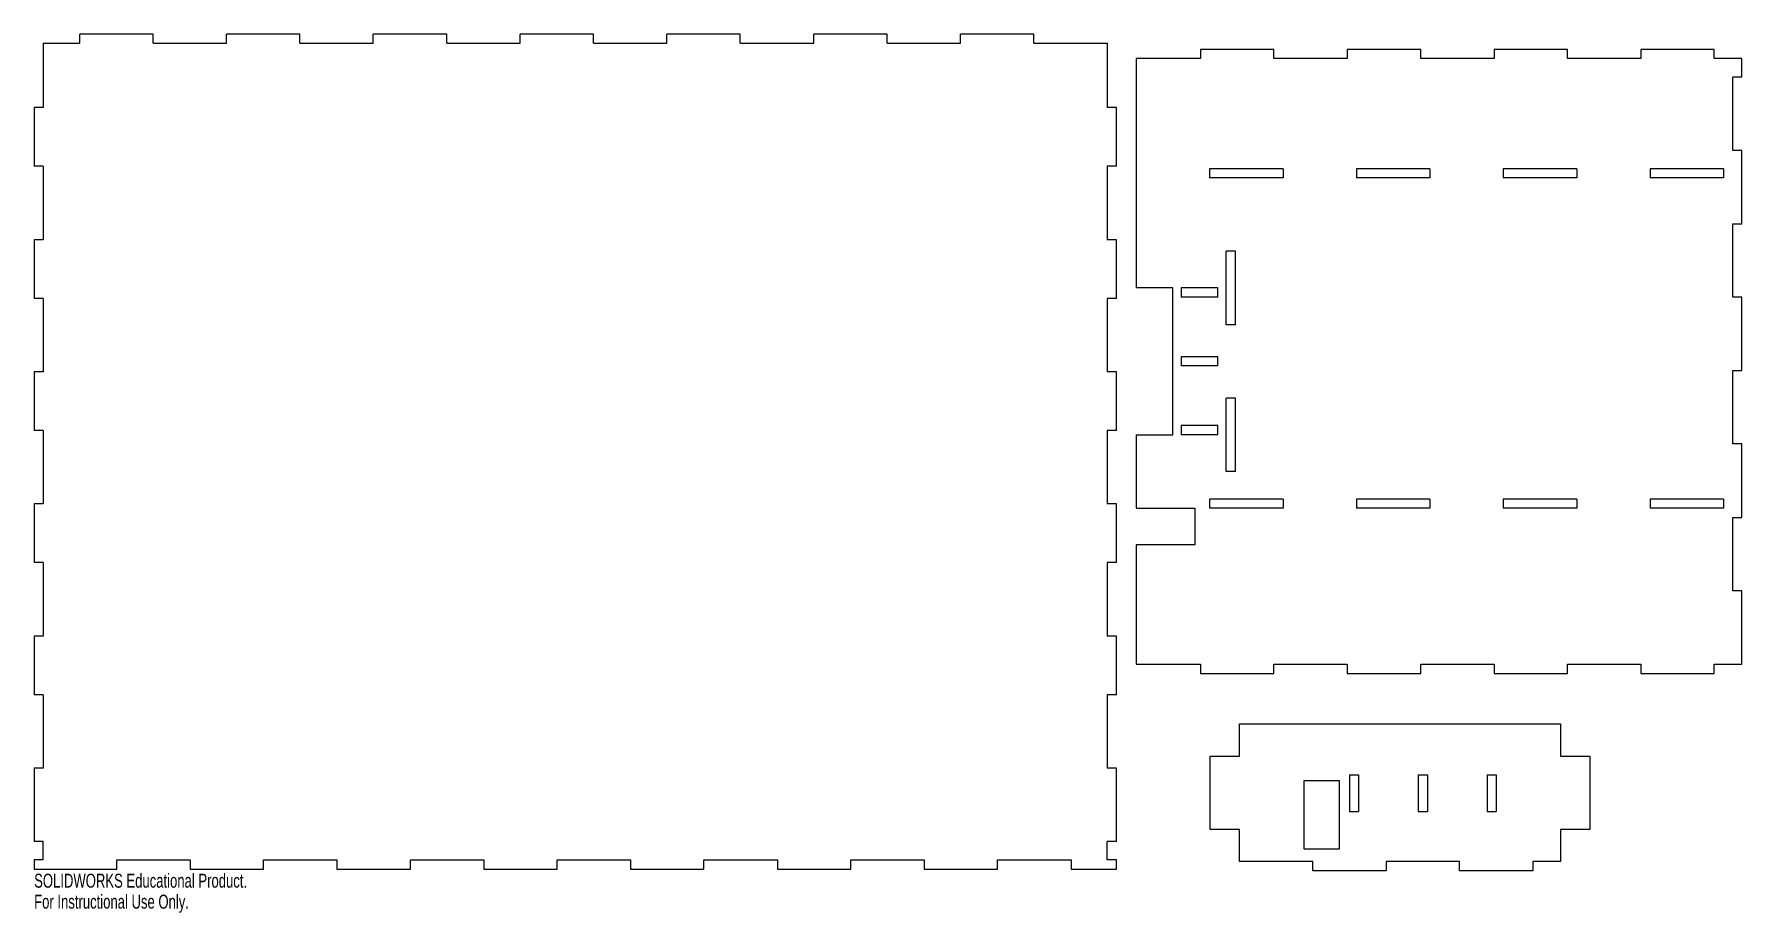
# Model space of a CAD drawing. Header units: millimetres. Extents: x 610 to 1201, y -304 to 0.
import ezdxf

# ---------------------------------------------------------------- set-up
doc = ezdxf.new("R2010")
doc.units = ezdxf.units.MM
doc.styles.add('SLDTEXTSTYLE0', font='TXT', dxfattribs={"width": 0.7})

msp = doc.modelspace()

# ---------------------------------------------------------------- linework, layer by layer
at = {"color": 7, "linetype": 'Continuous', "lineweight": 25}
for p, q in [((650.75, 0), (625.35, 0)), ((625.35, -3.17), (625.35, 0)), ((650.75, -3.17), (650.75, 0)), ((701.55, 0), (676.15, 0)), ((676.15, -3.17), (676.15, 0)), ((701.55, -3.17), (701.55, 0)), ((752.35, 0), (726.95, 0)), ((726.95, -3.17), (726.95, 0)), ((752.35, -3.17), (752.35, 0)), ((803.15, 0), (777.75, 0)), ((777.75, -3.17), (777.75, 0)), ((803.15, -3.17), (803.15, 0)), ((853.95, 0), (828.55, 0)), ((828.55, -3.17), (828.55, 0)), ((853.95, -3.17), (853.95, 0)), ((904.75, 0), (879.35, 0)), ((879.35, -3.17), (879.35, 0)), ((904.75, -3.17), (904.75, 0)), ((955.55, 0), (930.15, 0)), ((930.15, -3.17), (930.15, 0)), ((955.55, -3.17), (955.55, 0)), ((612.77, -3.17), (625.35, -3.17)), ((612.77, -3.17), (612.77, -25.4)), ((650.75, -3.17), (676.15, -3.17)), ((701.55, -3.17), (726.95, -3.17)), ((752.35, -3.17), (777.75, -3.17)), ((803.15, -3.17), (828.55, -3.17)), ((853.95, -3.17), (879.35, -3.17)), ((904.75, -3.17), (930.15, -3.17)), ((955.55, -3.17), (980.95, -3.17)), ((980.95, -3.17), (980.95, -25.4)), ((1038.59, -5.29), (1013.19, -5.29)), ((1013.19, -5.29), (1013.19, -8.47)), ((1038.59, -8.47), (1038.59, -5.29)), ((1089.39, -5.29), (1063.99, -5.29)), ((1063.99, -5.29), (1063.99, -8.47)), ((1089.39, -8.47), (1089.39, -5.29)), ((1140.19, -5.29), (1114.79, -5.29)), ((1114.79, -5.29), (1114.79, -8.47)), ((1140.19, -8.47), (1140.19, -5.29)), ((1190.99, -5.29), (1165.59, -5.29)), ((1165.59, -5.29), (1165.59, -8.47)), ((1190.99, -8.47), (1190.99, -5.29)), ((1013.19, -8.47), (990.96, -8.47)), ((990.96, -8.47), (990.96, -87.84)), ((1063.99, -8.47), (1038.59, -8.47)), ((1114.79, -8.47), (1089.39, -8.47)), ((1165.59, -8.47), (1140.19, -8.47)), ((1200.51, -8.47), (1190.99, -8.47)), ((1200.51, -14.82), (1200.51, -8.47)), ((1197.34, -40.22), (1197.34, -14.82)), ((1197.34, -14.82), (1200.51, -14.82)), ((612.77, -25.4), (609.6, -25.4)), ((609.6, -25.4), (609.6, -45.72)), ((984.12, -25.4), (980.95, -25.4)), ((984.12, -45.72), (984.12, -25.4)), ((1200.51, -40.22), (1197.34, -40.22)), ((1200.51, -65.62), (1200.51, -40.22)), ((612.77, -45.72), (609.6, -45.72)), ((612.77, -45.72), (612.77, -71.12)), ((980.95, -45.72), (980.95, -71.12)), ((984.12, -45.72), (980.95, -45.72)), ((1016.36, -46.57), (1016.36, -49.74)), ((1041.76, -46.57), (1016.36, -46.57)), ((1041.76, -46.57), (1041.76, -49.74)), ((1067.16, -46.57), (1067.16, -49.74)), ((1092.56, -46.57), (1067.16, -46.57)), ((1092.56, -46.57), (1092.56, -49.74)), ((1117.96, -46.57), (1117.96, -49.74)), ((1143.36, -46.57), (1117.96, -46.57)), ((1143.36, -46.57), (1143.36, -49.74)), ((1168.76, -46.57), (1168.76, -49.74)), ((1194.16, -46.57), (1168.76, -46.57)), ((1194.16, -46.57), (1194.16, -49.74)), ((1041.76, -49.74), (1016.36, -49.74)), ((1092.56, -49.74), (1067.16, -49.74)), ((1143.36, -49.74), (1117.96, -49.74)), ((1194.16, -49.74), (1168.76, -49.74)), ((1197.34, -91.02), (1197.34, -65.62)), ((1197.34, -65.62), (1200.51, -65.62)), ((612.77, -71.12), (609.6, -71.12)), ((609.6, -71.12), (609.6, -91.44)), ((984.12, -71.12), (980.95, -71.12)), ((984.12, -91.44), (984.12, -71.12)), ((1025.25, -75.14), (1022.08, -75.14)), ((1022.08, -100.54), (1022.08, -75.14)), ((1025.25, -100.54), (1025.25, -75.14)), ((1003.66, -87.84), (990.96, -87.84)), ((1003.66, -138.64), (1003.66, -87.84)), ((1006.52, -87.84), (1006.52, -91.02)), ((1019.22, -87.84), (1006.52, -87.84)), ((1019.22, -91.02), (1019.22, -87.84)), ((612.77, -91.44), (609.6, -91.44)), ((612.77, -91.44), (612.77, -116.84)), ((980.95, -91.44), (980.95, -116.84)), ((984.12, -91.44), (980.95, -91.44)), ((1019.22, -91.02), (1006.52, -91.02)), ((1200.51, -91.02), (1197.34, -91.02)), ((1200.51, -116.42), (1200.51, -91.02)), ((1025.25, -100.54), (1022.08, -100.54)), ((1006.52, -111.66), (1006.52, -114.83)), ((1019.22, -111.66), (1006.52, -111.66)), ((1019.22, -114.83), (1019.22, -111.66)), ((612.77, -116.84), (609.6, -116.84)), ((609.6, -116.84), (609.6, -137.16)), ((984.12, -116.84), (980.95, -116.84)), ((984.12, -137.16), (984.12, -116.84)), ((1019.22, -114.83), (1006.52, -114.83)), ((1197.34, -141.82), (1197.34, -116.42)), ((1197.34, -116.42), (1200.51, -116.42)), ((1025.25, -125.94), (1022.08, -125.94)), ((1022.08, -151.34), (1022.08, -125.94)), ((1025.25, -151.34), (1025.25, -125.94)), ((1006.52, -135.47), (1006.52, -138.64)), ((1019.22, -135.47), (1006.52, -135.47)), ((1019.22, -138.64), (1019.22, -135.47)), ((612.77, -137.16), (609.6, -137.16)), ((612.77, -137.16), (612.77, -162.56)), ((980.95, -137.16), (980.95, -162.56)), ((984.12, -137.16), (980.95, -137.16)), ((990.96, -138.64), (1003.66, -138.64)), ((990.96, -138.64), (990.96, -164.04)), ((1019.22, -138.64), (1006.52, -138.64)), ((1200.51, -141.82), (1197.34, -141.82)), ((1200.51, -167.22), (1200.51, -141.82)), ((1025.25, -151.34), (1022.08, -151.34)), ((612.77, -162.56), (609.6, -162.56)), ((609.6, -162.56), (609.6, -182.88)), ((984.12, -162.56), (980.95, -162.56)), ((984.12, -182.88), (984.12, -162.56)), ((990.96, -164.04), (1011.28, -164.04)), ((1011.28, -164.04), (1011.28, -176.74)), ((1016.36, -160.87), (1016.36, -164.04)), ((1041.76, -160.87), (1016.36, -160.87)), ((1041.76, -164.04), (1016.36, -164.04)), ((1041.76, -160.87), (1041.76, -164.04)), ((1067.16, -160.87), (1067.16, -164.04)), ((1092.56, -160.87), (1067.16, -160.87)), ((1092.56, -164.04), (1067.16, -164.04)), ((1092.56, -160.87), (1092.56, -164.04)), ((1117.96, -160.87), (1117.96, -164.04)), ((1143.36, -160.87), (1117.96, -160.87)), ((1143.36, -164.04), (1117.96, -164.04)), ((1143.36, -160.87), (1143.36, -164.04)), ((1168.76, -160.87), (1168.76, -164.04)), ((1194.16, -160.87), (1168.76, -160.87)), ((1194.16, -164.04), (1168.76, -164.04)), ((1194.16, -160.87), (1194.16, -164.04)), ((1197.34, -192.62), (1197.34, -167.22)), ((1197.34, -167.22), (1200.51, -167.22)), ((1011.28, -176.74), (990.96, -176.74)), ((990.96, -176.74), (990.96, -218.02)), ((612.77, -182.88), (609.6, -182.88)), ((612.77, -182.88), (612.77, -208.28)), ((980.95, -182.88), (980.95, -208.28)), ((984.12, -182.88), (980.95, -182.88)), ((1200.51, -192.62), (1197.34, -192.62)), ((1200.51, -218.02), (1200.51, -192.62)), ((612.77, -208.28), (609.6, -208.28)), ((609.6, -208.28), (609.6, -228.6)), ((984.12, -208.28), (980.95, -208.28)), ((984.12, -228.6), (984.12, -208.28)), ((990.96, -218.02), (1013.19, -218.02)), ((1013.19, -218.02), (1013.19, -221.19)), ((1038.59, -221.19), (1038.59, -218.02)), ((1038.59, -218.02), (1063.99, -218.02)), ((1063.99, -218.02), (1063.99, -221.19)), ((1089.39, -221.19), (1089.39, -218.02)), ((1089.39, -218.02), (1114.79, -218.02)), ((1114.79, -218.02), (1114.79, -221.19)), ((1140.19, -221.19), (1140.19, -218.02)), ((1140.19, -218.02), (1165.59, -218.02)), ((1165.59, -218.02), (1165.59, -221.19)), ((1190.99, -221.19), (1190.99, -218.02)), ((1190.99, -218.02), (1200.51, -218.02)), ((1013.19, -221.19), (1038.59, -221.19)), ((1063.99, -221.19), (1089.39, -221.19)), ((1114.79, -221.19), (1140.19, -221.19)), ((1165.59, -221.19), (1190.99, -221.19)), ((612.77, -228.6), (609.6, -228.6)), ((612.77, -228.6), (612.77, -254)), ((980.95, -228.6), (980.95, -254)), ((984.12, -228.6), (980.95, -228.6)), ((1026.64, -238.7), (1137.76, -238.7)), ((1026.64, -249.81), (1026.64, -238.7)), ((1137.76, -238.7), (1137.76, -249.81)), ((612.77, -254), (609.6, -254)), ((609.6, -254), (609.6, -279.4)), ((984.12, -254), (980.95, -254)), ((984.12, -279.4), (984.12, -254)), ((1016.48, -249.81), (1026.64, -249.81)), ((1016.48, -275.21), (1016.48, -249.81)), ((1137.76, -249.81), (1147.92, -249.81)), ((1147.92, -249.81), (1147.92, -275.21)), ((1049.07, -282.05), (1049.07, -258.24)), ((1049.07, -258.24), (1061.18, -258.24)), ((1061.18, -258.24), (1061.18, -282.05)), ((1064.74, -256.29), (1064.74, -268.99)), ((1064.74, -256.29), (1067.91, -256.29)), ((1067.91, -256.29), (1067.91, -268.99)), ((1088.55, -256.29), (1088.55, -268.99)), ((1088.55, -256.29), (1091.73, -256.29)), ((1091.73, -256.29), (1091.73, -268.99)), ((1112.36, -256.29), (1112.36, -268.99)), ((1112.36, -256.29), (1115.54, -256.29)), ((1115.54, -256.29), (1115.54, -268.99)), ((1064.74, -268.99), (1067.91, -268.99)), ((1088.55, -268.99), (1091.73, -268.99)), ((1112.36, -268.99), (1115.54, -268.99)), ((1026.64, -275.21), (1016.48, -275.21)), ((1026.64, -286.32), (1026.64, -275.21)), ((1137.76, -275.21), (1137.76, -286.32)), ((1147.92, -275.21), (1137.76, -275.21)), ((612.77, -279.4), (609.6, -279.4)), ((612.77, -285.75), (612.77, -279.4)), ((980.95, -285.75), (980.95, -279.4)), ((984.12, -279.4), (980.95, -279.4)), ((1061.18, -282.05), (1049.07, -282.05)), ((612.77, -285.75), (609.6, -285.75)), ((609.6, -285.75), (609.6, -288.93)), ((609.6, -288.93), (638.17, -288.93)), ((638.17, -288.93), (638.17, -285.75)), ((638.17, -285.75), (663.58, -285.75)), ((663.58, -285.75), (663.58, -288.93)), ((663.58, -288.93), (688.98, -288.93)), ((688.98, -288.93), (688.98, -285.75)), ((688.98, -285.75), (714.38, -285.75)), ((714.38, -285.75), (714.38, -288.93)), ((714.38, -288.93), (739.77, -288.93)), ((739.77, -288.93), (739.77, -285.75)), ((739.77, -285.75), (765.17, -285.75)), ((765.17, -285.75), (765.17, -288.93)), ((765.17, -288.93), (790.58, -288.93)), ((790.58, -288.93), (790.58, -285.75)), ((790.58, -285.75), (815.98, -285.75)), ((815.98, -285.75), (815.98, -288.93)), ((815.98, -288.93), (841.38, -288.93)), ((841.38, -288.93), (841.38, -285.75)), ((841.38, -285.75), (866.77, -285.75)), ((866.77, -285.75), (866.77, -288.93)), ((866.77, -288.93), (892.17, -288.93)), ((892.17, -288.93), (892.17, -285.75)), ((892.17, -285.75), (917.58, -285.75)), ((917.58, -285.75), (917.58, -288.93)), ((917.58, -288.93), (942.98, -288.93)), ((942.98, -288.93), (942.98, -285.75)), ((942.98, -285.75), (968.38, -285.75)), ((968.38, -285.75), (968.38, -288.93)), ((968.38, -288.93), (984.12, -288.93)), ((984.12, -285.75), (980.95, -285.75)), ((984.12, -288.93), (984.12, -285.75)), ((1052.04, -286.32), (1026.64, -286.32)), ((1052.04, -289.5), (1052.04, -286.32)), ((1077.44, -289.5), (1052.04, -289.5)), ((1077.44, -286.32), (1077.44, -289.5)), ((1102.84, -286.32), (1077.44, -286.32)), ((1102.84, -289.5), (1102.84, -286.32)), ((1128.24, -289.5), (1102.84, -289.5)), ((1128.24, -286.32), (1128.24, -289.5)), ((1137.76, -286.32), (1128.24, -286.32))]:
    msp.add_line(p, q, dxfattribs=at)

# ---------------------------------------------------------------- texts
at = {"color": 7, "linetype": 'Continuous', "char_height": 4.8336, "attachment_point": 1, "style": 'SLDTEXTSTYLE0'}
for s, insert in [('SOLIDWORKS Educational Product.', (609.6, -290.52)), ('For Instructional Use Only.', (609.6, -297.77))]:
    msp.add_mtext(s, dxfattribs=dict(at, insert=insert))

doc.saveas('drawing.dxf')
